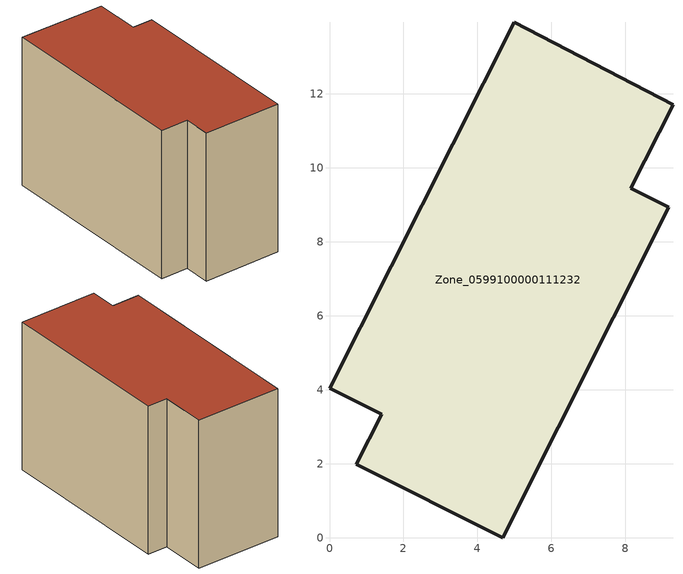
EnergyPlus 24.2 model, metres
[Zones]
Zone_0599100000111232
 floor ground (C_G): 0,4.04 4.99,13.93 9.29,11.7 8.15,9.45 9.17,8.93 4.68,0 0.73,1.99 1.41,3.34 z0
 wall outside (C_F): 8.15,9.45 9.29,11.7 4.99,13.93 0,4.04 1.41,3.34 0.73,1.99 4.68,0 9.17,8.93 8.15,9.45 z0:8.43
 roof outside (C_R): 4.68,0 9.17,8.93 8.15,9.45 9.29,11.7 4.99,13.93 0,4.04 1.41,3.34 0.73,1.99 z8.43
[BUILDING]
Pand.0599100000111232: North Axis=0; Terrain=City; Loads Convergence Tolerance Value=0.04; Temperature Convergence Tolerance Value=0.4; Solar Distribution=FullExterior; Maximum Number of Warmup Days=25; Minimum Number of Warmup Days=1
[Site:Location]
Rotterdam.The.Hague.AP_ZH_NLD Design_Conditions: Latitude=51.96; Longitude=4.45; Time Zone=1; Elevation=-4.5
[SITE:GROUNDTEMPERATURE:BUILDINGSURFACE]
18, 18, 18, 18, 18, 18, 18, 18, 18, 18, 18, 18
[MATERIAL] Thermal Absorptance=0.9; Solar Absorptance=0.7; Visible Absorptance=0.7
Name | Roughness | Thickness | Conductivity | Density | Specific Heat
G.TI.1992-2005 | MediumSmooth | 0.15 | 0.06 | 540 | 1210
F.TI.1992-2005 | Rough | 0.3 | 0.12 | 1920 | 840
R.TI.1992-2005 | MediumRough | 0.2 | 0.08 | 1500 | 1000
[CONSTRUCTION]
C_G: G.TI.1992-2005
C_F: F.TI.1992-2005
C_R: R.TI.1992-2005
[ZONE]
Zone_0599100000111232: Type=1; Multiplier=1; Ceiling Height=Autocalculate; Volume=Autocalculate; Floor Area=autocalculate; Part of Total Floor Area=Yes
[ZONEINFILTRATION:DESIGNFLOWRATE]
Infil_Zone_0599100000111232: Zone or ZoneList or Space or SpaceList=Zone_0599100000111232; Schedule=AlwaysOn; Design Flow Rate Calculation Method=Flow/Area; Flow Rate per Floor Area=0.0015; Constant Term Coefficient=1; Temperature Term Coefficient=0; Velocity Term Coefficient=0; Velocity Squared Term Coefficient=0
[HVACTEMPLATE:ZONE:IDEALLOADSAIRSYSTEM]
Zone_0599100000111232: Maximum Heating Supply Air Temperature=50; Minimum Cooling Supply Air Temperature=13; Maximum Heating Supply Air Humidity Ratio=0.0156; Minimum Cooling Supply Air Humidity Ratio=0.0077; Heating Limit=NoLimit; Cooling Limit=NoLimit; Dehumidification Control Type=ConstantSensibleHeatRatio; Cooling Sensible Heat Ratio=0.7; Dehumidification Setpoint=60; Humidification Control Type=None; Humidification Setpoint=30; Outdoor Air Method=None; Outdoor Air Flow Rate per Person=0.00944; Outdoor Air Flow Rate per Zone Floor Area=0; Outdoor Air Flow Rate per Zone=0; Demand Controlled Ventilation Type=None; Outdoor Air Economizer Type=NoEconomizer; Heat Recovery Type=None; Sensible Heat Recovery Effectiveness=0.7; Latent Heat Recovery Effectiveness=0.65
[ZONECONTROL:THERMOSTAT]
ThermostatControl_Zone_0599100000111232: Zone or ZoneList=Zone_0599100000111232; Control Type Schedule=DualSetpointControlType; Control 1=Thermostat_Zone_0599100000111232; Temperature Difference Between Cutout And Setpoint=0
[THERMOSTATSETPOINT:DUALSETPOINT]
Thermostat_Zone_0599100000111232: Heating Setpoint Temperature Schedule=HeatingSetpoint_Zone_0599100000111232; Cooling Setpoint Temperature Schedule=CoolingSetpoint_Zone_0599100000111232
[SCHEDULE:COMPACT]
HeatingSetpoint_Zone_0599100000111232: Through: 12/31, For: AllDays, Until: 24:00, 21
CoolingSetpoint_Zone_0599100000111232: Through: 12/31, For: AllDays, Until: 24:00, 24
DualSetpointControlType: Through: 12/31, For: AllDays, Until: 24:00, 4
AlwaysOn: Through: 12/31, For: AllDays, Until: 24:00, 1
